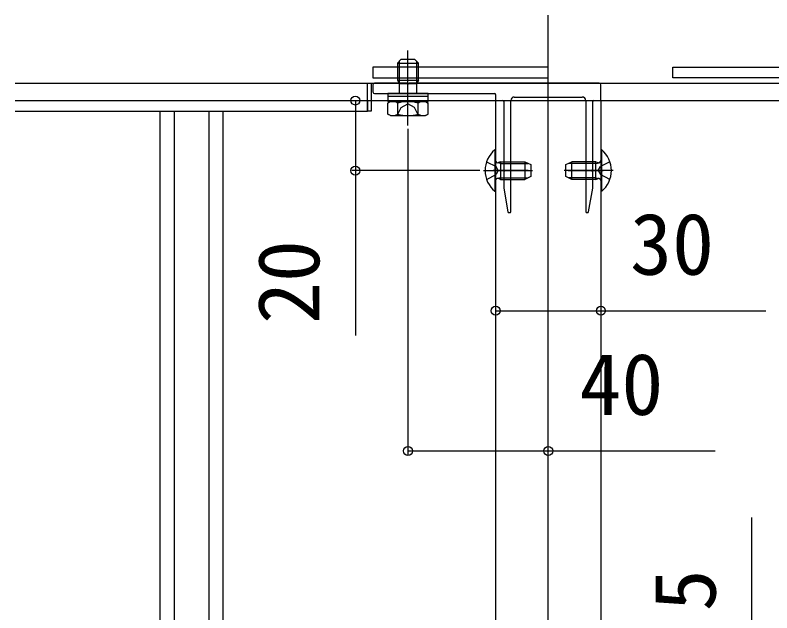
# Model space of a CAD drawing. Units: millimetres, scale not verified. Extents: x -1050 to 1050, y -1571 to 1561.
# Drawn here: x -57 to 158.8, y 923 to 1093.6 of the extents above; entities that cross this region are included whole.
import ezdxf
from ezdxf.enums import TextEntityAlignment as Align

# ---------------------------------------------------------------- set-up
doc = ezdxf.new("R2010")
doc.units = ezdxf.units.MM
doc.header["$LTSCALE"] = 8
for name, color, linetype in [('0-4_YKK_12', 2, 'Continuous'), ('0-5_YKK_13', 4, 'Continuous'), ('0-6_YKK_D', 6, 'Continuous')]:
    doc.layers.add(name, color=color, linetype=linetype)
doc.styles.add('ＭＳ ゴシック', font='')
doc.styles.get('ＭＳ ゴシック').set_extended_font_data('MS Gothic')

msp = doc.modelspace()

# ---------------------------------------------------------------- linework, layer by layer
at = {"layer": '0-4_YKK_12'}
for p, q in [((95, 771.629), (95, 1093.576)), ((55, 1062.078), (55, 1083.489)), ((-57, 1074.2), (205.5, 1074.2)), ((-57, 1069.2), (205.5, 1069.2)), ((43.5, 1069.2), (43.5, 1066.2)), ((80, 1069.2), (80, 797.2)), ((80, 1069.2), (110, 1069.2)), ((110, 1069.2), (110, 797.2)), ((-57, 1066.2), (43.5, 1066.2)), ((-15.75, 1066.2), (-15.75, 805.2)), ((-11.693, 1066.2), (-11.693, 805.2)), ((-1.807, 1066.2), (-1.807, 805.2)), ((2.25, 1066.2), (2.25, 805.2)), ((76.5, 1049.2), (90.5, 1049.2)), ((113.5, 1049.2), (99.5, 1049.2)), ((100.7, 1049.2), (110.7, 1049.2))]:
    msp.add_line(p, q, dxfattribs=at)
at = {"layer": '0-5_YKK_13'}
for p, q in [((52, 1079.9), (53, 1080.9)), ((52, 1079.9), (58, 1079.9)), ((52, 1079.9), (52, 1075)), ((57, 1080.9), (53, 1080.9)), ((58, 1079.9), (57, 1080.9)), ((58, 1075), (58, 1079.9)), ((52, 1075), (58, 1075)), ((55, 1066.2), (55, 1076.2)), ((58, 1075), (57.46, 1074.064)), ((45, 1073.7), (45, 1071.7)), ((54.542, 1074.2), (45.5, 1074.2)), ((110, 1069.5), (110, 1073.7)), ((45.5, 1071.2), (79.7, 1071.2)), ((60.75, 1071.2), (49.25, 1071.2)), ((49.25, 1070.4), (49.25, 1068.9)), ((49.25, 1070.4), (60.75, 1070.4)), ((60.75, 1068.9), (60.75, 1070.4)), ((80, 1070.9), (80, 1069.5)), ((85.3, 1070.2), (104.7, 1070.2)), ((50, 1068.9), (49.226, 1068.453)), ((49.226, 1065.346), (49.226, 1068.453)), ((49.25, 1068.9), (60.75, 1068.9)), ((50, 1068.9), (60, 1068.9)), ((52.113, 1065.346), (52.113, 1068.453)), ((57.887, 1065.346), (57.887, 1068.453)), ((60, 1068.9), (60.773, 1068.453)), ((60.773, 1065.346), (60.773, 1068.453)), ((80.3, 1069.2), (82, 1069.2)), ((82.3, 1068.9), (82.3, 1049.658)), ((84.3, 1037.5), (84.3, 1069.2)), ((105.7, 1069.2), (105.7, 1037.5)), ((107.7, 1049.658), (107.7, 1068.9)), ((108, 1069.2), (109.7, 1069.2)), ((50, 1064.9), (49.226, 1065.346)), ((50, 1064.9), (60, 1064.9)), ((60, 1064.9), (60.773, 1065.346)), ((79.752, 1055.1), (80, 1055.1)), ((79.752, 1055.1), (79.752, 1043.3)), ((80, 1043.3), (80, 1055.1)), ((110, 1055.1), (110, 1043.3)), ((110.248, 1055.1), (110, 1055.1)), ((110.248, 1043.3), (110.248, 1055.1)), ((77.417, 1051.7), (80.135, 1050.345)), ((81.4, 1051.267), (80.477, 1051.46)), ((81.4, 1051.7), (80.805, 1051.484)), ((81.4, 1051.7), (81.4, 1046.7)), ((81.4, 1051.7), (88.3, 1051.7)), ((81.4, 1051.267), (89.22, 1051.267)), ((88.3, 1051.7), (90, 1050.9)), ((88.3, 1051.7), (88.3, 1046.7)), ((90, 1050.9), (90, 1047.5)), ((100, 1050.9), (101.7, 1051.7)), ((100, 1047.5), (100, 1050.9)), ((108.6, 1051.267), (100.78, 1051.267)), ((108.6, 1051.7), (101.7, 1051.7)), ((101.7, 1046.7), (101.7, 1051.7)), ((108.6, 1046.7), (108.6, 1051.7)), ((108.6, 1051.7), (109.195, 1051.484)), ((108.6, 1051.267), (109.523, 1051.46)), ((112.583, 1051.7), (109.865, 1050.345)), ((89.3, 1049.2), (79.3, 1049.2)), ((80.744, 1049.2), (80.135, 1050.345)), ((80.744, 1049.2), (80.135, 1048.055)), ((82.3, 1048.742), (82.3, 1044.226)), ((107.7, 1044.226), (107.7, 1048.742)), ((109.256, 1049.2), (109.865, 1050.345)), ((109.256, 1049.2), (109.865, 1048.055)), ((77.417, 1046.7), (80.135, 1048.055)), ((81.4, 1047.133), (80.477, 1046.94)), ((81.4, 1046.7), (80.805, 1046.916)), ((81.4, 1047.133), (89.22, 1047.133)), ((81.4, 1046.7), (88.3, 1046.7)), ((90, 1047.5), (88.3, 1046.7)), ((101.7, 1046.7), (100, 1047.5)), ((108.6, 1047.133), (100.78, 1047.133)), ((108.6, 1046.7), (101.7, 1046.7)), ((108.6, 1047.133), (109.523, 1046.94)), ((108.6, 1046.7), (109.195, 1046.916)), ((112.583, 1046.7), (109.865, 1048.055)), ((79.752, 1043.3), (80, 1043.3)), ((82.305, 1044.174), (83.491, 1037.448)), ((106.509, 1037.448), (107.695, 1044.174)), ((110.248, 1043.3), (110, 1043.3)), ((83.786, 1037.2), (84, 1037.2)), ((106, 1037.2), (106.214, 1037.2))]:
    msp.add_line(p, q, dxfattribs=at)
for points in [[(52.54, 1080.44), (52.54, 1074.064), (52.54, 1071.2)], [(57.46, 1080.44), (57.46, 1074.064), (57.46, 1071.2)], [(52, 1075), (52.54, 1074.064), (57.46, 1074.064)], [(109.5, 1074.2), (95, 1074.2), (55.458, 1074.2)], [(49.25, 1071.2), (49.25, 1070.4), (60.75, 1070.4), (60.75, 1071.2)], [(51.95, 1064.897), (53.1, 1067.255), (55, 1068.265)], [(58.05, 1064.897), (56.9, 1067.255), (55, 1068.265)]]:
    msp.add_lwpolyline(points, dxfattribs=at)
for points in [[(45, 1078.7), (45, 1075.7), (95, 1075.7), (95, 1078.7)], [(180.5, 1078.7), (180.5, 1075.7), (130.5, 1075.7), (130.5, 1078.7)], [(44.5, 1069.2), (44.5, 1066.2), (43.5, 1066.2), (43.5, 1069.2), (43.5, 1074.2), (44.5, 1074.2)]]:
    msp.add_lwpolyline(points, close=True, dxfattribs=at)
for centre, radius, start, end in [((45.5, 1073.7), 0.5, 90, 180), ((54.542, 1074), 0.2, 23.57818, 90), ((55, 1074.2), 0.3, 203.57818, 336.42182), ((55.458, 1074), 0.2, 90, 156.42182), ((109.5, 1073.7), 0.5, 0, 90), ((45.5, 1071.7), 0.5, 180, 270), ((79.7, 1070.9), 0.3, 0, 90), ((85.3, 1069.2), 1, 90, 180), ((104.7, 1069.2), 1, 0, 90), ((50.67, 1066.344), 2.556, 55.61708, 124.38292), ((55, 1059.346), 9.554, 72.41276, 107.58724), ((59.33, 1066.344), 2.556, 55.61708, 124.38292), ((80.3, 1069.5), 0.3, 180, 270), ((82, 1068.9), 0.3, 360, 90), ((108, 1068.9), 0.3, 90, 180), ((109.7, 1069.5), 0.3, 270, 0), ((50.67, 1067.455), 2.556, 235.61708, 304.38292), ((55, 1074.453), 9.554, 252.41276, 287.58724), ((59.33, 1067.455), 2.556, 235.61708, 304.38292), ((84.7, 1049.2), 7.7, 129.98312, 230.01688), ((105.3, 1049.2), 7.7, 309.98312, 50.01688), ((80.6, 1052.048), 0.6, 180, 289.96957), ((109.4, 1052.048), 0.6, 250.03043, 0), ((82.5, 1049.658), 0.2, 180, 246.42182), ((82.5, 1048.742), 0.2, 113.57818, 180), ((82.3, 1049.2), 0.3, 293.57818, 66.42182), ((107.7, 1049.2), 0.3, 113.57818, 246.42182), ((107.5, 1049.658), 0.2, 293.57818, 0), ((107.5, 1048.742), 0.2, 0, 66.42182), ((80.6, 1046.352), 0.6, 70.03043, 180), ((109.4, 1046.352), 0.6, 0, 109.96957), ((82.6, 1044.226), 0.3, 180, 190), ((107.4, 1044.226), 0.3, 350, 360), ((83.786, 1037.5), 0.3, 190, 270), ((84, 1037.5), 0.3, 270, 0), ((106, 1037.5), 0.3, 180, 270), ((106.214, 1037.5), 0.3, 270, 350)]:
    msp.add_arc(centre, radius, start, end, dxfattribs=at)
at = {"layer": '0-6_YKK_D'}
for p, q in [((55, 1061.078), (55, 968.2)), ((75.5, 1049.2), (39, 1049.2))]:
    msp.add_line(p, q, dxfattribs=at)
for points in [[(40, 1069.2), (40, 1049.2), (40, 1002.191)], [(80, 1009.2), (110, 1009.2), (157.009, 1009.2)], [(55, 969.2), (95, 969.2), (142.555, 969.2)], [(153, 841.7), (153, 879.2), (153, 950.209)]]:
    msp.add_lwpolyline(points, dxfattribs=at)
for centre in [(40, 1069.2), (40, 1049.2), (80, 1009.2), (110, 1009.2), (55, 969.2), (95, 969.2)]:
    msp.add_circle(centre, 1.275, dxfattribs=at)

# ---------------------------------------------------------------- texts
at = {"layer": '0-6_YKK_D', "style": 'ＭＳ ゴシック'}
for s, p in [('30', (118.327, 1014.2)), ('40', (103.873, 974.2))]:
    msp.add_text(s, height=17.6, dxfattribs=at).set_placement(p, align=Align.BOTTOM_LEFT)
for s, p in [('20', (35, 1005.418)), ('37.5', (148, 887.527))]:
    msp.add_text(s, height=17.6, rotation=90, dxfattribs=at).set_placement(p, align=Align.BOTTOM_LEFT)

doc.saveas('drawing.dxf')
